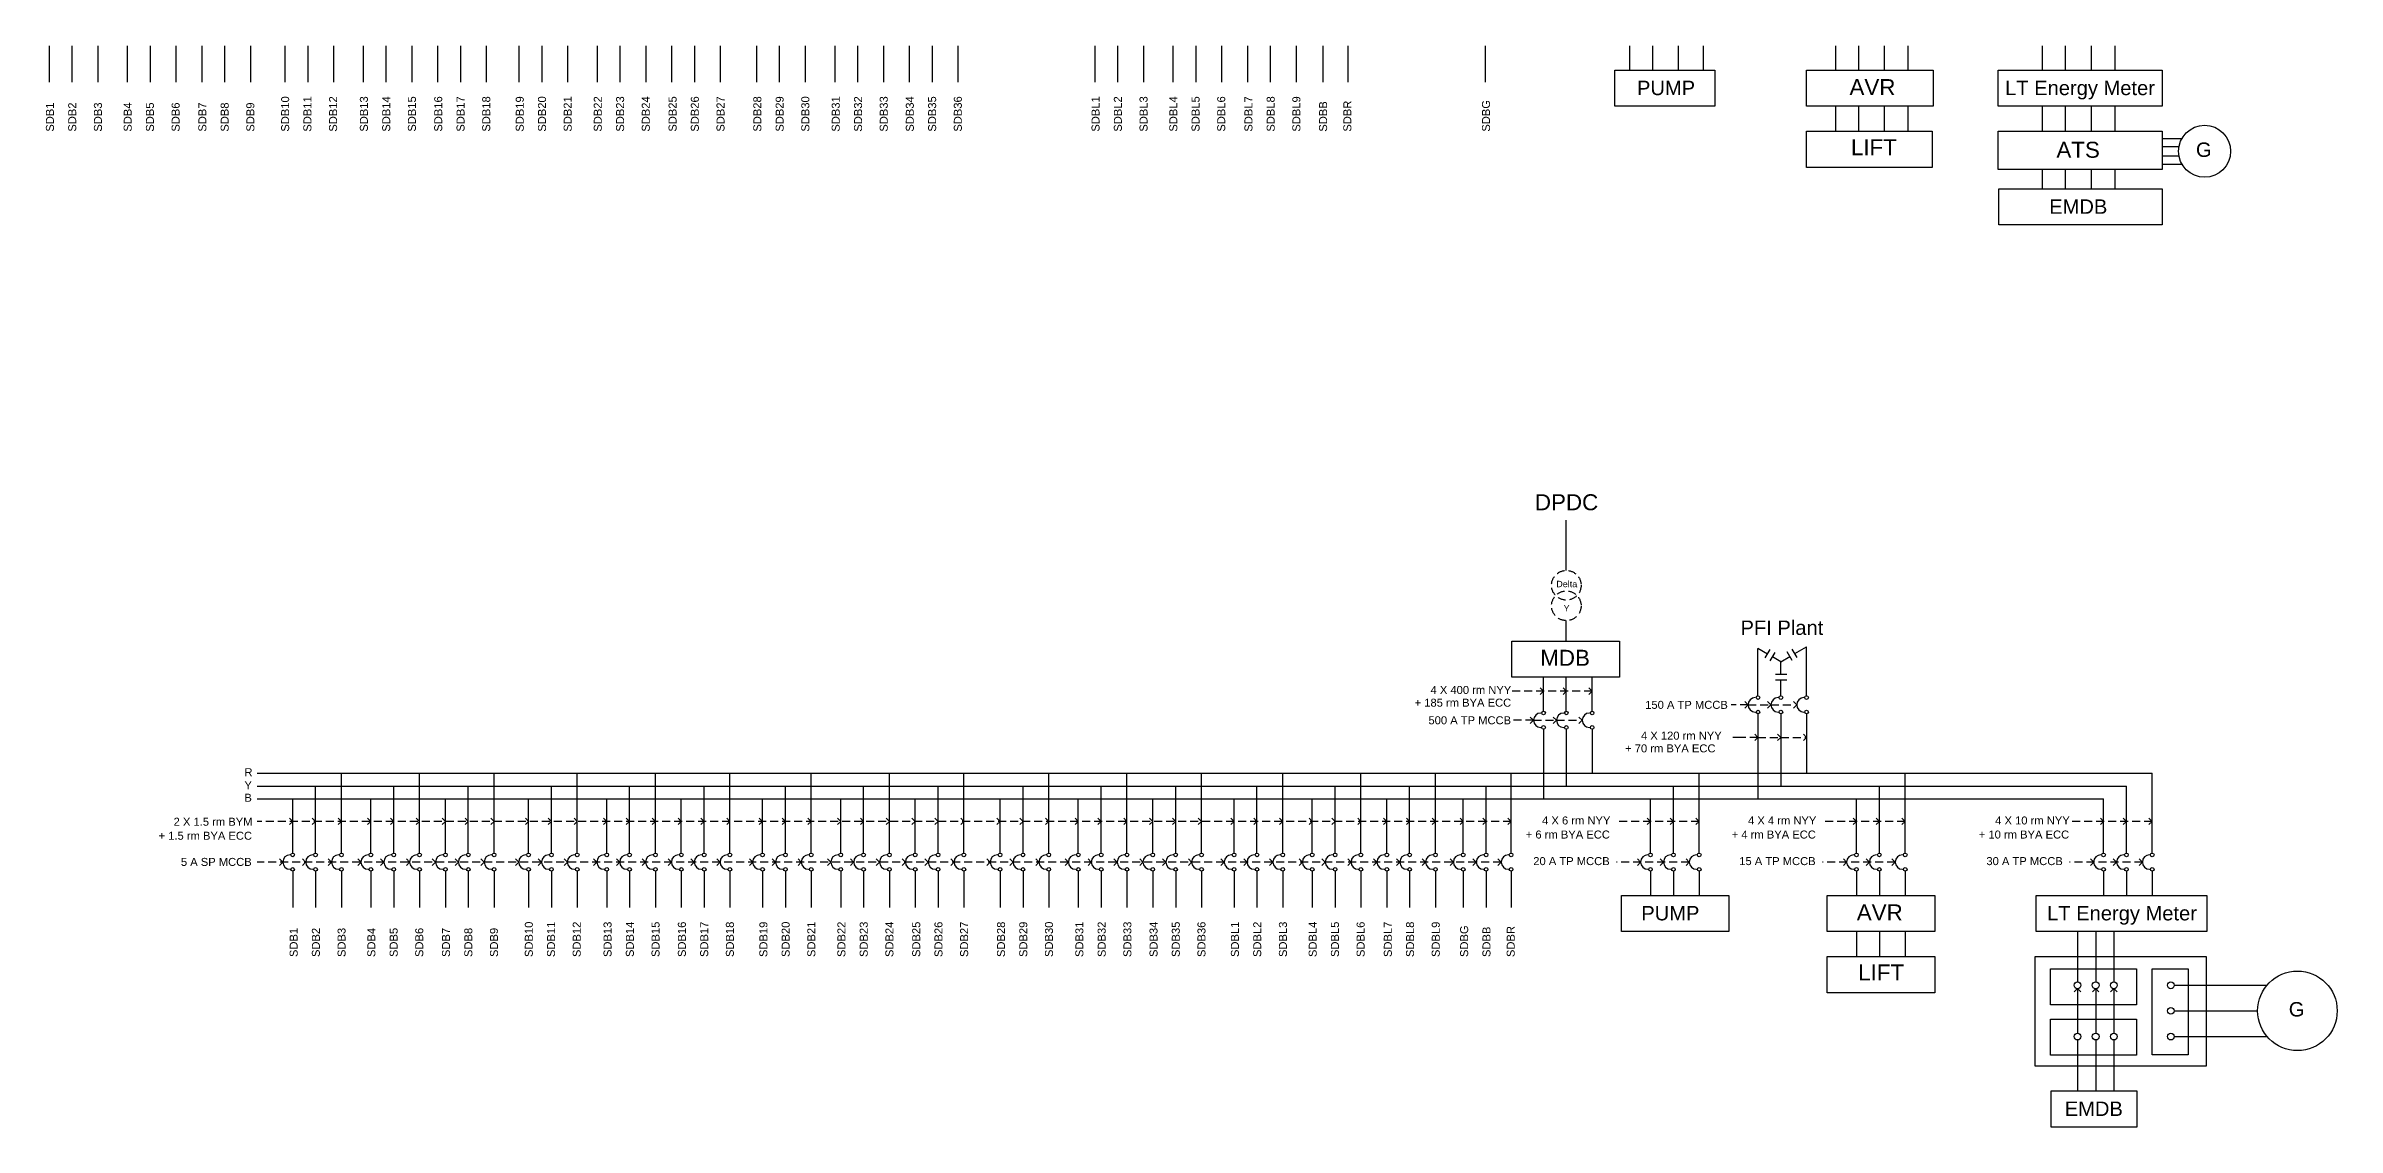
# Model space of a CAD drawing. Header units: inches. Extents: x 507 to 10591, y -111 to 2919.
# Drawn here: x 4551 to 7415, y -111 to 1241 of the extents above; entities that cross this region are included whole.
import ezdxf

# ---------------------------------------------------------------- set-up
doc = ezdxf.new("R2010")
doc.units = ezdxf.units.IN
doc.header["$LTSCALE"] = 40
doc.header["$MEASUREMENT"] = 0
doc.linetypes.add('HIDDEN', pattern=[0.375, 0.25, -0.125])
doc.layers.add('Layer1', color=7, linetype='HIDDEN')
doc.styles.get("Standard").update_dxf_attribs({"font": 'arial.ttf'})

msp = doc.modelspace()

# ---------------------------------------------------------------- linework, layer by layer
for p, q in [((4555, 1240.8), (4555, 1195.2)), ((4583.6, 1240.8), (4583.6, 1195.2)), ((4615.9, 1240.8), (4615.9, 1195.2)), ((4652.7, 1240.8), (4652.7, 1195.2)), ((4681.3, 1240.8), (4681.3, 1195.2)), ((4713.6, 1240.8), (4713.6, 1195.2)), ((4745.9, 1240.8), (4745.9, 1195.2)), ((4774.4, 1240.8), (4774.4, 1195.2)), ((4806.7, 1240.8), (4806.7, 1195.2)), ((4849.8, 1240.8), (4849.8, 1195.2)), ((4878.4, 1240.8), (4878.4, 1195.2)), ((4910.7, 1240.8), (4910.7, 1195.2)), ((4947.5, 1240.8), (4947.5, 1195.2)), ((4976.1, 1240.8), (4976.1, 1195.2)), ((5008.4, 1240.8), (5008.4, 1195.2)), ((5040.7, 1240.8), (5040.7, 1195.2)), ((5069.2, 1240.8), (5069.2, 1195.2)), ((5101.5, 1240.8), (5101.5, 1195.2)), ((5142.2, 1240.8), (5142.2, 1195.2)), ((5170.8, 1240.8), (5170.8, 1195.2)), ((5203.1, 1240.8), (5203.1, 1195.2)), ((5240, 1240.8), (5240, 1195.2)), ((5268.5, 1240.8), (5268.5, 1195.2)), ((5300.8, 1240.8), (5300.8, 1195.2)), ((5333.1, 1240.8), (5333.1, 1195.2)), ((5361.7, 1240.8), (5361.7, 1195.2)), ((5393.9, 1240.8), (5393.9, 1195.2)), ((5439.2, 1240.8), (5439.2, 1195.2)), ((5467.7, 1240.8), (5467.7, 1195.2)), ((5500, 1240.8), (5500, 1195.2)), ((5536.9, 1240.8), (5536.9, 1195.2)), ((5565.4, 1240.8), (5565.4, 1195.2)), ((5597.7, 1240.8), (5597.7, 1195.2)), ((5630, 1240.8), (5630, 1195.2)), ((5658.6, 1240.8), (5658.6, 1195.2)), ((5690.8, 1240.8), (5690.8, 1195.2)), ((5861.9, 1240.8), (5861.9, 1195.2)), ((5890.5, 1240.8), (5890.5, 1195.2)), ((5922.8, 1240.8), (5922.8, 1195.2)), ((5959.6, 1240.8), (5959.6, 1195.2)), ((5988.2, 1240.8), (5988.2, 1195.2)), ((6020.5, 1240.8), (6020.5, 1195.2)), ((6052.8, 1240.8), (6052.8, 1195.2)), ((6081.3, 1240.8), (6081.3, 1195.2)), ((6113.6, 1240.8), (6113.6, 1195.2)), ((6146.9, 1240.8), (6146.9, 1195.2)), ((6178.2, 1240.8), (6178.2, 1195.2)), ((6349.9, 1240.8), (6349.9, 1195.2)), ((6530.4, 1240.8), (6530.4, 1210.5)), ((6558.9, 1240.8), (6558.9, 1210.5)), ((6591.2, 1240.8), (6591.2, 1210.5)), ((6622.3, 1240.8), (6622.3, 1210.5)), ((6787.8, 1240.8), (6787.8, 1210.5)), ((6816.3, 1240.8), (6816.3, 1210.5)), ((6848.6, 1240.8), (6848.6, 1210.5)), ((6878.1, 1240.8), (6878.1, 1210.5)), ((7046.2, 1240.8), (7046.2, 1210.5)), ((7074.8, 1240.8), (7074.8, 1210.5)), ((7107.1, 1240.8), (7107.1, 1210.5)), ((7136.7, 1240.8), (7136.7, 1210.5)), ((6787.8, 1165.2), (6787.8, 1134.1)), ((6816.3, 1165.2), (6816.3, 1134.1)), ((6848.6, 1165.2), (6848.6, 1134.1)), ((7046.2, 1165.2), (7046.2, 1134.1)), ((7074.8, 1165.2), (7074.8, 1134.1)), ((7107.1, 1165.2), (7107.1, 1134.1)), ((7136.7, 1165.2), (7136.7, 1134.1)), ((7196, 1125.1), (7220.8, 1125.1)), ((7196, 1114.9), (7217.1, 1114.9)), ((7196, 1103.4), (7217, 1103.4)), ((7196, 1093.1), (7220.7, 1093.1)), ((7046.2, 1086.3), (7046.2, 1062.2)), ((7074.8, 1086.3), (7074.8, 1062.2)), ((7107.1, 1086.3), (7107.1, 1062.2)), ((7136.7, 1086.3), (7136.7, 1062.2)), ((6451.3, 585.1), (6451.3, 648.2)), ((6451.3, 496.9), (6451.3, 522.5)), ((6690.8, 471), (6690.8, 487.7)), ((6702.8, 480.7), (6690.8, 487.7)), ((6739.7, 476.3), (6733.6, 486.9)), ((6736.8, 481.2), (6751.6, 489.9)), ((6751.6, 471), (6751.6, 489.9)), ((6690.8, 428.6), (6690.8, 471)), ((6700, 475.9), (6705.9, 486.2)), ((6706.2, 472.3), (6712.2, 482.6)), ((6719.4, 471), (6709, 477.1)), ((6719.4, 471), (6730.6, 477.6)), ((6719.4, 455.5), (6719.4, 471)), ((6733.4, 472.7), (6727.3, 483.3)), ((6751.6, 428.6), (6751.6, 471)), ((6422.8, 434.3), (6418.7, 438.3)), ((6422.8, 434.3), (6418.7, 430.2)), ((6422.8, 409.2), (6422.8, 451.6)), ((6451.3, 434.3), (6447.3, 438.3)), ((6451.3, 434.3), (6447.3, 430.2)), ((6451.3, 409.2), (6451.3, 451.6)), ((6483.6, 434.3), (6479.5, 438.3)), ((6483.6, 434.3), (6479.5, 430.2)), ((6483.6, 409.2), (6483.6, 451.6)), ((6712.7, 455.5), (6726.9, 455.5)), ((6712.7, 448.3), (6726.9, 448.3)), ((6719.4, 428.6), (6719.4, 448.3)), ((6410.4, 397.9), (6406.3, 402)), ((6438.9, 397.9), (6434.9, 402)), ((6471.2, 397.9), (6467.1, 402)), ((6678.4, 417.2), (6674.3, 421.3)), ((6678.4, 417.2), (6674.3, 413.2)), ((6690.8, 405.9), (6690.8, 360.3)), ((6707, 417.2), (6702.9, 421.3)), ((6707, 417.2), (6702.9, 413.2)), ((6719.4, 405.9), (6719.4, 360.3)), ((6739.2, 417.2), (6735.2, 421.3)), ((6739.2, 417.2), (6735.2, 413.2)), ((6751.6, 405.9), (6751.6, 360.3)), ((6410.4, 397.9), (6406.3, 393.8)), ((6422.8, 386.6), (6422.8, 341)), ((6438.9, 397.9), (6434.9, 393.8)), ((6451.3, 386.6), (6451.3, 341)), ((6471.2, 397.9), (6467.1, 393.8)), ((6483.6, 386.6), (6483.6, 341)), ((6690.8, 376.5), (6686.7, 380.6)), ((6690.8, 376.5), (6686.7, 372.5)), ((6719.4, 376.5), (6715.3, 380.6)), ((6719.4, 376.5), (6715.3, 372.5)), ((6751.6, 376.5), (6747.6, 380.6)), ((6751.6, 376.5), (6747.6, 372.5)), ((6690.8, 360.3), (6690.8, 319.2)), ((6719.4, 360.3), (6719.4, 334.9)), ((6751.6, 360.3), (6751.6, 351)), ((6751.6, 351), (6751.6, 331.6)), ((4815.1, 331.6), (6646.8, 331.6)), ((4815.1, 315.6), (6646.8, 315.6)), ((4888.1, 274.4), (4888.1, 315.6)), ((4920.4, 274.4), (4920.4, 331.6)), ((4985.8, 274.4), (4985.8, 315.6)), ((5018.1, 274.4), (5018.1, 331.6)), ((5079, 274.4), (5079, 315.6)), ((5111.2, 274.4), (5111.2, 331.6)), ((5182.9, 274.4), (5182.9, 315.6)), ((5215.2, 274.4), (5215.2, 331.6)), ((5280.6, 274.4), (5280.6, 315.6)), ((5312.9, 274.4), (5312.9, 331.6)), ((5373.8, 274.4), (5373.8, 315.6)), ((5406, 274.4), (5406, 331.6)), ((5475.3, 274.4), (5475.3, 315.6)), ((5507.6, 274.4), (5507.6, 331.6)), ((5573, 274.4), (5573, 315.6)), ((5605.3, 274.4), (5605.3, 331.6)), ((5666.2, 274.4), (5666.2, 315.6)), ((5698.4, 274.4), (5698.4, 331.6)), ((5772.3, 274.4), (5772.3, 315.6)), ((5804.5, 274.4), (5804.5, 331.6)), ((5870, 274.4), (5870, 315.6)), ((5902.2, 274.4), (5902.2, 331.6)), ((5963.1, 274.4), (5963.1, 315.6)), ((5995.4, 274.4), (5995.4, 331.6)), ((6064.7, 274.4), (6064.7, 315.6)), ((6096.9, 274.4), (6096.9, 331.6)), ((6162.4, 274.4), (6162.4, 315.6)), ((6194.6, 274.4), (6194.6, 331.6)), ((6255.5, 274.4), (6255.5, 315.6)), ((6287.8, 274.4), (6287.8, 331.6)), ((6351.1, 274.4), (6351.1, 315.6)), ((6382.3, 274.4), (6382.3, 331.6)), ((6422.8, 341), (6422.8, 299.8)), ((6451.3, 341), (6451.3, 315.6)), ((6483.6, 341), (6483.6, 331.6)), ((6585.1, 274.4), (6585.1, 315.6)), ((6617.4, 274.4), (6617.4, 331.6)), ((6646.8, 331.6), (6860.8, 331.6)), ((6646.8, 315.6), (6828.6, 315.6)), ((6690.8, 319.2), (6690.8, 299.8)), ((6719.4, 334.9), (6719.4, 315.6)), ((6828.6, 315.6), (7151.3, 315.6)), ((6842.5, 274.4), (6842.5, 315.6)), ((6860.8, 331.6), (7183.6, 331.6)), ((6874.8, 274.4), (6874.8, 331.6)), ((7151.3, 274.4), (7151.3, 315.6)), ((7183.6, 274.4), (7183.6, 331.6)), ((4815.1, 299.8), (6646.8, 299.8)), ((4859.5, 274.4), (4859.5, 299.8)), ((4957.3, 274.4), (4957.3, 299.8)), ((5050.4, 274.4), (5050.4, 299.8)), ((5154.3, 274.4), (5154.3, 299.8)), ((5252, 274.4), (5252, 299.8)), ((5345.2, 274.4), (5345.2, 299.8)), ((5446.8, 274.4), (5446.8, 299.8)), ((5544.5, 274.4), (5544.5, 299.8)), ((5637.6, 274.4), (5637.6, 299.8)), ((5743.7, 274.4), (5743.7, 299.8)), ((5841.4, 274.4), (5841.4, 299.8)), ((5934.5, 274.4), (5934.5, 299.8)), ((6036.1, 274.4), (6036.1, 299.8)), ((6133.8, 274.4), (6133.8, 299.8)), ((6227, 274.4), (6227, 299.8)), ((6322.5, 274.4), (6322.5, 299.8)), ((6556.5, 274.4), (6556.5, 299.8)), ((6646.8, 299.8), (6800, 299.8)), ((6800, 299.8), (7122.8, 299.8)), ((6813.9, 274.4), (6813.9, 299.8)), ((7122.8, 274.4), (7122.8, 299.8)), ((4859.5, 271.6), (4855.5, 275.7)), ((4859.5, 271.6), (4855.5, 267.5)), ((4859.5, 232), (4859.5, 274.4)), ((4888.1, 271.6), (4884, 275.7)), ((4888.1, 271.6), (4884, 267.5)), ((4888.1, 232), (4888.1, 274.4)), ((4920.4, 271.6), (4916.3, 275.7)), ((4920.4, 271.6), (4916.3, 267.5)), ((4920.4, 232), (4920.4, 274.4)), ((4957.3, 271.6), (4953.2, 275.7)), ((4957.3, 271.6), (4953.2, 267.5)), ((4957.3, 232), (4957.3, 274.4)), ((4985.8, 271.6), (4981.7, 275.7)), ((4985.8, 271.6), (4981.7, 267.5)), ((4985.8, 232), (4985.8, 274.4)), ((5018.1, 271.6), (5014, 275.7)), ((5018.1, 271.6), (5014, 267.5)), ((5018.1, 232), (5018.1, 274.4)), ((5050.4, 271.6), (5046.3, 275.7)), ((5050.4, 271.6), (5046.3, 267.5)), ((5050.4, 232), (5050.4, 274.4)), ((5079, 271.6), (5074.9, 275.7)), ((5079, 271.6), (5074.9, 267.5)), ((5079, 232), (5079, 274.4)), ((5111.2, 271.6), (5107.1, 275.7)), ((5111.2, 271.6), (5107.1, 267.5)), ((5111.2, 232), (5111.2, 274.4)), ((5154.3, 271.6), (5150.3, 275.7)), ((5154.3, 271.6), (5150.3, 267.5)), ((5154.3, 232), (5154.3, 274.4)), ((5182.9, 271.6), (5178.8, 275.7)), ((5182.9, 271.6), (5178.8, 267.5)), ((5182.9, 232), (5182.9, 274.4)), ((5215.2, 271.6), (5211.1, 275.7)), ((5215.2, 271.6), (5211.1, 267.5)), ((5215.2, 232), (5215.2, 274.4)), ((5252, 271.6), (5248, 275.7)), ((5252, 271.6), (5248, 267.5)), ((5252, 232), (5252, 274.4)), ((5280.6, 271.6), (5276.5, 275.7)), ((5280.6, 271.6), (5276.5, 267.5)), ((5280.6, 232), (5280.6, 274.4)), ((5312.9, 271.6), (5308.8, 275.7)), ((5312.9, 271.6), (5308.8, 267.5)), ((5312.9, 232), (5312.9, 274.4)), ((5345.2, 271.6), (5341.1, 275.7)), ((5345.2, 271.6), (5341.1, 267.5)), ((5345.2, 232), (5345.2, 274.4)), ((5373.8, 271.6), (5369.7, 275.7)), ((5373.8, 271.6), (5369.7, 267.5)), ((5373.8, 232), (5373.8, 274.4)), ((5406, 271.6), (5401.9, 275.7)), ((5406, 271.6), (5401.9, 267.5)), ((5406, 232), (5406, 274.4)), ((5446.8, 271.6), (5442.7, 275.7)), ((5446.8, 271.6), (5442.7, 267.5)), ((5446.8, 232), (5446.8, 274.4)), ((5475.3, 271.6), (5471.3, 275.7)), ((5475.3, 271.6), (5471.3, 267.5)), ((5475.3, 232), (5475.3, 274.4)), ((5507.6, 271.6), (5503.5, 275.7)), ((5507.6, 271.6), (5503.5, 267.5)), ((5507.6, 232), (5507.6, 274.4)), ((5544.5, 271.6), (5540.4, 275.7)), ((5544.5, 271.6), (5540.4, 267.5)), ((5544.5, 232), (5544.5, 274.4)), ((5573, 271.6), (5569, 275.7)), ((5573, 271.6), (5569, 267.5)), ((5573, 232), (5573, 274.4)), ((5605.3, 271.6), (5601.2, 275.7)), ((5605.3, 271.6), (5601.2, 267.5)), ((5605.3, 232), (5605.3, 274.4)), ((5637.6, 271.6), (5633.5, 275.7)), ((5637.6, 271.6), (5633.5, 267.5)), ((5637.6, 232), (5637.6, 274.4)), ((5666.2, 271.6), (5662.1, 275.7)), ((5666.2, 271.6), (5662.1, 267.5)), ((5666.2, 232), (5666.2, 274.4)), ((5698.4, 271.6), (5694.4, 275.7)), ((5698.4, 271.6), (5694.4, 267.5)), ((5698.4, 232), (5698.4, 274.4)), ((5743.7, 271.6), (5739.6, 275.7)), ((5743.7, 271.6), (5739.6, 267.5)), ((5743.7, 232), (5743.7, 274.4)), ((5772.3, 271.6), (5768.2, 275.7)), ((5772.3, 271.6), (5768.2, 267.5)), ((5772.3, 232), (5772.3, 274.4)), ((5804.5, 271.6), (5800.4, 275.7)), ((5804.5, 271.6), (5800.4, 267.5)), ((5804.5, 232), (5804.5, 274.4)), ((5841.4, 271.6), (5837.3, 275.7)), ((5841.4, 271.6), (5837.3, 267.5)), ((5841.4, 232), (5841.4, 274.4)), ((5870, 271.6), (5865.9, 275.7)), ((5870, 271.6), (5865.9, 267.5)), ((5870, 232), (5870, 274.4)), ((5902.2, 271.6), (5898.2, 275.7)), ((5902.2, 271.6), (5898.2, 267.5)), ((5902.2, 232), (5902.2, 274.4)), ((5934.5, 271.6), (5930.5, 275.7)), ((5934.5, 271.6), (5930.5, 267.5)), ((5934.5, 232), (5934.5, 274.4)), ((5963.1, 271.6), (5959, 275.7)), ((5963.1, 271.6), (5959, 267.5)), ((5963.1, 232), (5963.1, 274.4)), ((5995.4, 271.6), (5991.3, 275.7)), ((5995.4, 271.6), (5991.3, 267.5)), ((5995.4, 232), (5995.4, 274.4)), ((6036.1, 271.6), (6032, 275.7)), ((6036.1, 271.6), (6032, 267.5)), ((6036.1, 232), (6036.1, 274.4)), ((6064.7, 271.6), (6060.6, 275.7)), ((6064.7, 271.6), (6060.6, 267.5)), ((6064.7, 232), (6064.7, 274.4)), ((6096.9, 271.6), (6092.9, 275.7)), ((6096.9, 271.6), (6092.9, 267.5)), ((6096.9, 232), (6096.9, 274.4)), ((6133.8, 271.6), (6129.7, 275.7)), ((6133.8, 271.6), (6129.7, 267.5)), ((6133.8, 232), (6133.8, 274.4)), ((6162.4, 271.6), (6158.3, 275.7)), ((6162.4, 271.6), (6158.3, 267.5)), ((6162.4, 232), (6162.4, 274.4)), ((6194.6, 271.6), (6190.6, 275.7)), ((6194.6, 271.6), (6190.6, 267.5)), ((6194.6, 232), (6194.6, 274.4)), ((6227, 271.6), (6222.9, 275.7)), ((6227, 271.6), (6222.9, 267.5)), ((6227, 232), (6227, 274.4)), ((6255.5, 271.6), (6251.5, 275.7)), ((6255.5, 271.6), (6251.5, 267.5)), ((6255.5, 232), (6255.5, 274.4)), ((6287.8, 271.6), (6283.7, 275.7)), ((6287.8, 271.6), (6283.7, 267.5)), ((6287.8, 232), (6287.8, 274.4)), ((6322.5, 271.6), (6318.5, 275.7)), ((6322.5, 271.6), (6318.5, 267.5)), ((6322.5, 232), (6322.5, 274.4)), ((6351.1, 271.6), (6347, 275.7)), ((6351.1, 271.6), (6347, 267.5)), ((6351.1, 232), (6351.1, 274.4)), ((6382.3, 271.6), (6378.3, 275.7)), ((6382.3, 271.6), (6378.3, 267.5)), ((6382.3, 232), (6382.3, 274.4)), ((6556.5, 271.6), (6552.5, 275.7)), ((6556.5, 271.6), (6552.5, 267.5)), ((6556.5, 232), (6556.5, 274.4)), ((6585.1, 271.6), (6581, 275.7)), ((6585.1, 271.6), (6581, 267.5)), ((6585.1, 232), (6585.1, 274.4)), ((6617.4, 271.6), (6613.3, 275.7)), ((6617.4, 271.6), (6613.3, 267.5)), ((6617.4, 232), (6617.4, 274.4)), ((6813.9, 271.6), (6809.9, 275.7)), ((6813.9, 271.6), (6809.9, 267.5)), ((6813.9, 232), (6813.9, 274.4)), ((6842.5, 271.6), (6838.4, 275.7)), ((6842.5, 271.6), (6838.4, 267.5)), ((6842.5, 232), (6842.5, 274.4)), ((6874.8, 271.6), (6870.7, 275.7)), ((6874.8, 271.6), (6870.7, 267.5)), ((6874.8, 232), (6874.8, 274.4)), ((7122.8, 271.6), (7118.7, 275.7)), ((7122.8, 271.6), (7118.7, 267.5)), ((7122.8, 232), (7122.8, 274.4)), ((7151.3, 271.6), (7147.3, 275.7)), ((7151.3, 271.6), (7147.3, 267.5)), ((7151.3, 232), (7151.3, 274.4)), ((7183.6, 271.6), (7179.5, 275.7)), ((7183.6, 271.6), (7179.5, 267.5)), ((7183.6, 232), (7183.6, 274.4)), ((4847.2, 220.7), (4843.1, 224.8)), ((4847.2, 220.7), (4843.1, 216.6)), ((4859.5, 209.4), (4859.5, 163.8)), ((4875.7, 220.7), (4871.7, 224.8)), ((4875.7, 220.7), (4871.7, 216.6)), ((4888.1, 209.4), (4888.1, 163.8)), ((4908, 220.7), (4903.9, 224.8)), ((4908, 220.7), (4903.9, 216.6)), ((4920.4, 209.4), (4920.4, 163.8)), ((4944.9, 220.7), (4940.8, 224.8)), ((4944.9, 220.7), (4940.8, 216.6)), ((4957.3, 209.4), (4957.3, 163.8)), ((4973.4, 220.7), (4969.4, 224.8)), ((4973.4, 220.7), (4969.4, 216.6)), ((4985.8, 209.4), (4985.8, 163.8)), ((5005.7, 220.7), (5001.6, 224.8)), ((5005.7, 220.7), (5001.6, 216.6)), ((5018.1, 209.4), (5018.1, 163.8)), ((5038, 220.7), (5033.9, 224.8)), ((5038, 220.7), (5033.9, 216.6)), ((5050.4, 209.4), (5050.4, 163.8)), ((5066.6, 220.7), (5062.5, 224.8)), ((5066.6, 220.7), (5062.5, 216.6)), ((5079, 209.4), (5079, 163.8)), ((5098.8, 220.7), (5094.8, 224.8)), ((5098.8, 220.7), (5094.8, 216.6)), ((5111.2, 209.4), (5111.2, 163.8)), ((5142, 220.7), (5137.9, 224.8)), ((5142, 220.7), (5137.9, 216.6)), ((5154.3, 209.4), (5154.3, 163.8)), ((5170.5, 220.7), (5166.4, 224.8)), ((5170.5, 220.7), (5166.4, 216.6)), ((5182.9, 209.4), (5182.9, 163.8)), ((5202.8, 220.7), (5198.7, 224.8)), ((5202.8, 220.7), (5198.7, 216.6)), ((5215.2, 209.4), (5215.2, 163.8)), ((5239.7, 220.7), (5235.6, 224.8)), ((5239.7, 220.7), (5235.6, 216.6)), ((5252, 209.4), (5252, 163.8)), ((5268.2, 220.7), (5264.2, 224.8)), ((5268.2, 220.7), (5264.2, 216.6)), ((5280.6, 209.4), (5280.6, 163.8)), ((5300.5, 220.7), (5296.4, 224.8)), ((5300.5, 220.7), (5296.4, 216.6)), ((5312.9, 209.4), (5312.9, 163.8)), ((5332.8, 220.7), (5328.7, 224.8)), ((5332.8, 220.7), (5328.7, 216.6)), ((5345.2, 209.4), (5345.2, 163.8)), ((5361.4, 220.7), (5357.3, 224.8)), ((5361.4, 220.7), (5357.3, 216.6)), ((5373.8, 209.4), (5373.8, 163.8)), ((5393.6, 220.7), (5389.6, 224.8)), ((5393.6, 220.7), (5389.6, 216.6)), ((5406, 209.4), (5406, 163.8)), ((5434.4, 220.7), (5430.3, 224.8)), ((5434.4, 220.7), (5430.3, 216.6)), ((5446.8, 209.4), (5446.8, 163.8)), ((5462.9, 220.7), (5458.9, 224.8)), ((5462.9, 220.7), (5458.9, 216.6)), ((5475.3, 209.4), (5475.3, 163.8)), ((5495.2, 220.7), (5491.1, 224.8)), ((5495.2, 220.7), (5491.1, 216.6)), ((5507.6, 209.4), (5507.6, 163.8)), ((5532.1, 220.7), (5528, 224.8)), ((5532.1, 220.7), (5528, 216.6)), ((5544.5, 209.4), (5544.5, 163.8)), ((5560.6, 220.7), (5556.6, 224.8)), ((5560.6, 220.7), (5556.6, 216.6)), ((5573, 209.4), (5573, 163.8)), ((5592.9, 220.7), (5588.8, 224.8)), ((5592.9, 220.7), (5588.8, 216.6)), ((5605.3, 209.4), (5605.3, 163.8)), ((5625.2, 220.7), (5621.2, 224.8)), ((5625.2, 220.7), (5621.2, 216.6)), ((5637.6, 209.4), (5637.6, 163.8)), ((5653.8, 220.7), (5649.7, 224.8)), ((5653.8, 220.7), (5649.7, 216.6)), ((5666.2, 209.4), (5666.2, 163.8)), ((5686.1, 220.7), (5682, 224.8)), ((5686.1, 220.7), (5682, 216.6)), ((5698.4, 209.4), (5698.4, 163.8)), ((5731.3, 220.7), (5727.2, 224.8)), ((5731.3, 220.7), (5727.2, 216.6)), ((5743.7, 209.4), (5743.7, 163.8)), ((5759.9, 220.7), (5755.8, 224.8)), ((5759.9, 220.7), (5755.8, 216.6)), ((5772.3, 209.4), (5772.3, 163.8)), ((5792.1, 220.7), (5788.1, 224.8)), ((5792.1, 220.7), (5788.1, 216.6)), ((5804.5, 209.4), (5804.5, 163.8)), ((5829, 220.7), (5824.9, 224.8)), ((5829, 220.7), (5824.9, 216.6)), ((5841.4, 209.4), (5841.4, 163.8)), ((5857.6, 220.7), (5853.5, 224.8)), ((5857.6, 220.7), (5853.5, 216.6)), ((5870, 209.4), (5870, 163.8)), ((5889.8, 220.7), (5885.8, 224.8)), ((5889.8, 220.7), (5885.8, 216.6)), ((5902.2, 209.4), (5902.2, 163.8)), ((5922.1, 220.7), (5918.1, 224.8)), ((5922.1, 220.7), (5918.1, 216.6)), ((5934.5, 209.4), (5934.5, 163.8)), ((5950.7, 220.7), (5946.6, 224.8)), ((5950.7, 220.7), (5946.6, 216.6)), ((5963.1, 209.4), (5963.1, 163.8)), ((5983, 220.7), (5978.9, 224.8)), ((5983, 220.7), (5978.9, 216.6)), ((5995.4, 209.4), (5995.4, 163.8)), ((6023.7, 220.7), (6019.7, 224.8)), ((6023.7, 220.7), (6019.7, 216.6)), ((6036.1, 209.4), (6036.1, 163.8)), ((6052.3, 220.7), (6048.2, 224.8)), ((6052.3, 220.7), (6048.2, 216.6)), ((6064.7, 209.4), (6064.7, 163.8)), ((6084.6, 220.7), (6080.5, 224.8)), ((6084.6, 220.7), (6080.5, 216.6)), ((6096.9, 209.4), (6096.9, 163.8)), ((6121.4, 220.7), (6117.4, 224.8)), ((6121.4, 220.7), (6117.4, 216.6)), ((6133.8, 209.4), (6133.8, 163.8)), ((6150, 220.7), (6145.9, 224.8)), ((6150, 220.7), (6145.9, 216.6)), ((6162.4, 209.4), (6162.4, 163.8)), ((6182.3, 220.7), (6178.2, 224.8)), ((6182.3, 220.7), (6178.2, 216.6)), ((6194.6, 209.4), (6194.6, 163.8)), ((6214.6, 220.7), (6210.5, 224.8)), ((6214.6, 220.7), (6210.5, 216.6)), ((6227, 209.4), (6227, 163.8)), ((6243.1, 220.7), (6239.1, 224.8)), ((6243.1, 220.7), (6239.1, 216.6)), ((6255.5, 209.4), (6255.5, 163.8)), ((6275.4, 220.7), (6271.3, 224.8)), ((6275.4, 220.7), (6271.3, 216.6)), ((6287.8, 209.4), (6287.8, 163.8)), ((6310.1, 220.7), (6306.1, 224.8)), ((6310.1, 220.7), (6306.1, 216.6)), ((6322.5, 209.4), (6322.5, 163.8)), ((6338.7, 220.7), (6334.6, 224.8)), ((6338.7, 220.7), (6334.6, 216.6)), ((6351.1, 209.4), (6351.1, 163.8)), ((6370, 220.7), (6365.9, 224.8)), ((6370, 220.7), (6365.9, 216.6)), ((6382.3, 209.4), (6382.3, 163.8)), ((6544.2, 220.7), (6540.1, 224.8)), ((6544.2, 220.7), (6540.1, 216.6)), ((6556.5, 209.4), (6556.5, 179)), ((6572.7, 220.7), (6568.7, 224.8)), ((6572.7, 220.7), (6568.7, 216.6)), ((6585.1, 209.4), (6585.1, 179)), ((6605, 220.7), (6600.9, 224.8)), ((6605, 220.7), (6600.9, 216.6)), ((6617.4, 209.4), (6617.4, 179)), ((6801.5, 220.7), (6797.5, 224.8)), ((6801.5, 220.7), (6797.5, 216.6)), ((6813.9, 209.4), (6813.9, 179)), ((6830.1, 220.7), (6826, 224.8)), ((6830.1, 220.7), (6826, 216.6)), ((6842.5, 209.4), (6842.5, 179)), ((6862.4, 220.7), (6858.3, 224.8)), ((6862.4, 220.7), (6858.3, 216.6)), ((6874.8, 209.4), (6874.8, 179)), ((7110.4, 220.7), (7106.3, 224.8)), ((7110.4, 220.7), (7106.3, 216.6)), ((7122.8, 209.4), (7122.8, 179)), ((7139, 220.7), (7134.9, 224.8)), ((7139, 220.7), (7134.9, 216.6)), ((7151.3, 209.4), (7151.3, 179)), ((7171.2, 220.7), (7167.2, 224.8)), ((7171.2, 220.7), (7167.2, 216.6)), ((7183.6, 209.4), (7183.6, 179)), ((6813.9, 133.8), (6813.9, 102.7)), ((6842.5, 133.8), (6842.5, 102.7)), ((6874.8, 133.8), (6874.8, 102.7)), ((7090.1, 133.8), (7090.1, 102.7)), ((7112.9, 133.8), (7112.9, 102.7)), ((7135.6, 133.8), (7135.6, 102.7)), ((7090.1, 102.7), (7090.1, 70.9)), ((7112.9, 102.7), (7112.9, 70.9)), ((7135.6, 102.7), (7135.6, 70.9)), ((7090.1, 62.5), (7086, 58.4)), ((7090.1, 62.5), (7090.1, 6.8)), ((7090.1, 62.5), (7094.2, 58.4)), ((7112.9, 62.5), (7108.8, 58.4)), ((7112.9, 62.5), (7112.9, 6.8)), ((7112.9, 62.5), (7116.9, 58.4)), ((7135.6, 62.5), (7131.5, 58.4)), ((7135.6, 62.5), (7135.6, 6.8)), ((7135.6, 62.5), (7139.7, 58.4)), ((7211, 66.7), (7257, 66.7)), ((7257, 66.7), (7326.9, 66.7)), ((7211, 34.8), (7238.9, 34.8)), ((7238.9, 34.8), (7315.3, 34.8)), ((7211, 2.6), (7272.7, 2.6)), ((7272.7, 2.6), (7327.2, 2.6)), ((7090.1, -1.6), (7090.1, -65.3)), ((7112.9, -1.6), (7112.9, -65.3)), ((7135.6, -1.6), (7135.6, -65.3))]:
    msp.add_line(p, q)
at = {"linetype": 'HIDDEN'}
for p, q in [((6483.6, 434.3), (6383.1, 434.3)), ((6678.4, 417.2), (6657.2, 417.2)), ((6678.4, 417.2), (6707, 417.2)), ((6707, 417.2), (6735.5, 417.2)), ((6410.4, 397.9), (6383.1, 397.9)), ((6410.4, 397.9), (6438.9, 397.9)), ((6438.9, 397.9), (6467.5, 397.9)), ((6669.6, 376.5), (6657.2, 376.5)), ((6690.8, 376.5), (6669.6, 376.5)), ((6690.8, 376.5), (6719.4, 376.5)), ((6719.4, 376.5), (6751.6, 376.5)), ((6351.1, 271.6), (4815.1, 271.6)), ((6382.3, 271.6), (6351.1, 271.6)), ((6617.4, 271.6), (6514, 271.6)), ((6874.8, 271.6), (6771.4, 271.6)), ((7183.6, 271.6), (7080.3, 271.6)), ((6338.7, 220.7), (4815.1, 220.7)), ((6370, 220.7), (6338.7, 220.7)), ((6605, 220.7), (6514, 220.7)), ((6862.4, 220.7), (6771.4, 220.7)), ((7171.2, 220.7), (7080.3, 220.7))]:
    msp.add_line(p, q, dxfattribs=at)
for points in [[(6512.1, 1210.5), (6636.7, 1210.5), (6636.7, 1165.2), (6512.1, 1165.2)], [(6751.3, 1210.5), (6909.9, 1210.5), (6909.9, 1165.2), (6751.3, 1165.2)], [(6991.2, 1210.5), (7196, 1210.5), (7196, 1165.2), (6991.2, 1165.2)], [(6751.3, 1134.1), (6908.7, 1134.1), (6908.7, 1088.9), (6751.3, 1088.9)], [(6991.2, 1134.1), (7196, 1134.1), (7196, 1086.3), (6991.2, 1086.3)], [(6991.7, 1062.2), (7196, 1062.2), (7196, 1016.9), (6991.7, 1016.9)], [(6383.1, 496.9), (6517.6, 496.9), (6517.6, 451.6), (6383.1, 451.6)], [(6520.1, 179), (6654.6, 179), (6654.6, 133.8), (6520.1, 133.8)], [(6777.4, 179), (6911.9, 179), (6911.9, 133.8), (6777.4, 133.8)], [(7038.7, 179), (7251.8, 179), (7251.8, 133.8), (7038.7, 133.8)], [(6777.4, 102.7), (6911.9, 102.7), (6911.9, 57.4), (6777.4, 57.4)], [(7037.3, 102.7), (7250.9, 102.7), (7250.9, -34.3), (7037.3, -34.3)], [(7056.5, 87.4), (7164, 87.4), (7164, 42.3), (7056.5, 42.3)], [(7228.5, 87.4), (7228.5, -20.1), (7183.4, -20.1), (7183.4, 87.4)], [(7056.5, 24.4), (7164, 24.4), (7164, -20.8), (7056.5, -20.8)], [(7057.2, -65.3), (7164.2, -65.3), (7164.2, -110.6), (7057.2, -110.6)]]:
    msp.add_lwpolyline(points, close=True)
for centre, radius in [((7249, 1109), 32.5), ((6422.8, 407), 2.28), ((6451.3, 407), 2.28), ((6483.6, 407), 2.28), ((6690.8, 426.3), 2.28), ((6690.8, 408.2), 2.28), ((6719.4, 426.3), 2.28), ((6719.4, 408.2), 2.28), ((6751.6, 426.3), 2.28), ((6751.6, 408.2), 2.28), ((6422.8, 388.9), 2.28), ((6451.3, 388.9), 2.28), ((6483.6, 388.9), 2.28), ((4859.5, 229.7), 2.28), ((4888.1, 229.7), 2.28), ((4920.4, 229.7), 2.28), ((4957.3, 229.7), 2.28), ((4985.8, 229.7), 2.28), ((5018.1, 229.7), 2.28), ((5050.4, 229.7), 2.28), ((5079, 229.7), 2.28), ((5111.2, 229.7), 2.28), ((5154.3, 229.7), 2.28), ((5182.9, 229.7), 2.28), ((5215.2, 229.7), 2.28), ((5252, 229.7), 2.28), ((5280.6, 229.7), 2.28), ((5312.9, 229.7), 2.28), ((5345.2, 229.7), 2.28), ((5373.8, 229.7), 2.28), ((5406, 229.7), 2.28), ((5446.8, 229.7), 2.28), ((5475.3, 229.7), 2.28), ((5507.6, 229.7), 2.28), ((5544.5, 229.7), 2.28), ((5573, 229.7), 2.28), ((5605.3, 229.7), 2.28), ((5637.6, 229.7), 2.28), ((5666.2, 229.7), 2.28), ((5698.4, 229.7), 2.28), ((5743.7, 229.7), 2.28), ((5772.3, 229.7), 2.28), ((5804.5, 229.7), 2.28), ((5841.4, 229.7), 2.28), ((5870, 229.7), 2.28), ((5902.2, 229.7), 2.28), ((5934.5, 229.7), 2.28), ((5963.1, 229.7), 2.28), ((5995.4, 229.7), 2.28), ((6036.1, 229.7), 2.28), ((6064.7, 229.7), 2.28), ((6096.9, 229.7), 2.28), ((6133.8, 229.7), 2.28), ((6162.4, 229.7), 2.28), ((6194.6, 229.7), 2.28), ((6227, 229.7), 2.28), ((6255.5, 229.7), 2.28), ((6287.8, 229.7), 2.28), ((6322.5, 229.7), 2.28), ((6351.1, 229.7), 2.28), ((6382.3, 229.7), 2.28), ((6556.5, 229.7), 2.28), ((6585.1, 229.7), 2.28), ((6617.4, 229.7), 2.28), ((6813.9, 229.7), 2.28), ((6842.5, 229.7), 2.28), ((6874.8, 229.7), 2.28), ((7122.8, 229.7), 2.28), ((7151.3, 229.7), 2.28), ((7183.6, 229.7), 2.28), ((4859.5, 211.6), 2.28), ((4888.1, 211.6), 2.28), ((4920.4, 211.6), 2.28), ((4957.3, 211.6), 2.28), ((4985.8, 211.6), 2.28), ((5018.1, 211.6), 2.28), ((5050.4, 211.6), 2.28), ((5079, 211.6), 2.28), ((5111.2, 211.6), 2.28), ((5154.3, 211.6), 2.28), ((5182.9, 211.6), 2.28), ((5215.2, 211.6), 2.28), ((5252, 211.6), 2.28), ((5280.6, 211.6), 2.28), ((5312.9, 211.6), 2.28), ((5345.2, 211.6), 2.28), ((5373.8, 211.6), 2.28), ((5406, 211.6), 2.28), ((5446.8, 211.6), 2.28), ((5475.3, 211.6), 2.28), ((5507.6, 211.6), 2.28), ((5544.5, 211.6), 2.28), ((5573, 211.6), 2.28), ((5605.3, 211.6), 2.28), ((5637.6, 211.6), 2.28), ((5666.2, 211.6), 2.28), ((5698.4, 211.6), 2.28), ((5743.7, 211.6), 2.28), ((5772.3, 211.6), 2.28), ((5804.5, 211.6), 2.28), ((5841.4, 211.6), 2.28), ((5870, 211.6), 2.28), ((5902.2, 211.6), 2.28), ((5934.5, 211.6), 2.28), ((5963.1, 211.6), 2.28), ((5995.4, 211.6), 2.28), ((6036.1, 211.6), 2.28), ((6064.7, 211.6), 2.28), ((6096.9, 211.6), 2.28), ((6133.8, 211.6), 2.28), ((6162.4, 211.6), 2.28), ((6194.6, 211.6), 2.28), ((6227, 211.6), 2.28), ((6255.5, 211.6), 2.28), ((6287.8, 211.6), 2.28), ((6322.5, 211.6), 2.28), ((6351.1, 211.6), 2.28), ((6382.3, 211.6), 2.28), ((6556.5, 211.6), 2.28), ((6585.1, 211.6), 2.28), ((6617.4, 211.6), 2.28), ((6813.9, 211.6), 2.28), ((6842.5, 211.6), 2.28), ((6874.8, 211.6), 2.28), ((7122.8, 211.6), 2.28), ((7151.3, 211.6), 2.28), ((7183.6, 211.6), 2.28), ((7090.1, 66.7), 4.23), ((7112.9, 66.7), 4.23), ((7135.6, 66.7), 4.23), ((7206.8, 66.7), 4.23), ((7365, 34.8), 49.7), ((7206.8, 34.8), 4.23), ((7090.1, 2.6), 4.23), ((7112.9, 2.6), 4.23), ((7135.6, 2.6), 4.23), ((7206.8, 2.6), 4.23)]:
    msp.add_circle(centre, radius)
for centre in [(6419.4, 397.9), (6448, 397.9), (6480.2, 397.9), (6687.5, 417.2), (6716, 417.2), (6748.3, 417.2), (4856.2, 220.7), (4884.8, 220.7), (4917, 220.7), (4953.9, 220.7), (4982.5, 220.7), (5014.7, 220.7), (5047, 220.7), (5075.6, 220.7), (5107.9, 220.7), (5151, 220.7), (5179.6, 220.7), (5211.8, 220.7), (5248.7, 220.7), (5277.3, 220.7), (5309.5, 220.7), (5341.8, 220.7), (5370.4, 220.7), (5402.7, 220.7), (5443.4, 220.7), (5472, 220.7), (5504.2, 220.7), (5541.1, 220.7), (5569.7, 220.7), (5602, 220.7), (5634.3, 220.7), (5662.8, 220.7), (5695.1, 220.7), (5740.3, 220.7), (5768.9, 220.7), (5801.2, 220.7), (5838, 220.7), (5866.6, 220.7), (5898.9, 220.7), (5931.2, 220.7), (5959.8, 220.7), (5992, 220.7), (6032.8, 220.7), (6061.3, 220.7), (6093.6, 220.7), (6130.5, 220.7), (6159, 220.7), (6191.3, 220.7), (6223.6, 220.7), (6252.2, 220.7), (6284.4, 220.7), (6319.2, 220.7), (6347.8, 220.7), (6379, 220.7), (6553.2, 220.7), (6581.8, 220.7), (6614, 220.7), (6810.6, 220.7), (6839.1, 220.7), (6871.4, 220.7), (7119.4, 220.7), (7148, 220.7), (7180.3, 220.7)]:
    msp.add_arc(centre, 9.04, 90, 270)
at = {"layer": 'Layer1', "linetype": 'ByBlock'}
msp.add_line((6878.1, 1165.2), (6878.1, 1134.1), dxfattribs=at)
at = {"layer": 'Layer1'}
for centre in [(6451.3, 566.6), (6451.3, 541)]:
    msp.add_circle(centre, 18.5, dxfattribs=at)

# ---------------------------------------------------------------- texts
for s, p in [('SDB10', (4855.1, 1133.5)), ('SDB11', (4882.9, 1133.5)), ('SDB12', (4915, 1133.5)), ('SDB13', (4953.5, 1133.5)), ('SDB14', (4981.4, 1133.5)), ('SDB15', (5013.5, 1133.5)), ('SDB16', (5046.4, 1133.5)), ('SDB17', (5074.3, 1133.5)), ('SDB18', (5106.4, 1133.5)), ('SDB19', (5148.3, 1133.5)), ('SDB20', (5176.1, 1133.5)), ('SDB21', (5208.2, 1133.5)), ('SDB22', (5245.8, 1133.5)), ('SDB23', (5273.7, 1133.5)), ('SDB24', (5305.8, 1133.5)), ('SDB25', (5339.3, 1133.5)), ('SDB26', (5367.1, 1133.5)), ('SDB27', (5399.2, 1133.5)), ('SDB28', (5445.2, 1133.5)), ('SDB29', (5473.1, 1133.5)), ('SDB30', (5505.2, 1133.5)), ('SDB31', (5543.2, 1133.5)), ('SDB32', (5571.1, 1133.5)), ('SDB33', (5603.2, 1133.5)), ('SDB34', (5635.8, 1133.5)), ('SDB35', (5663.7, 1133.5)), ('SDB36', (5695.8, 1133.5)), ('SDBL1', (5867.9, 1133.5)), ('SDBL2', (5895.8, 1133.5)), ('SDBL3', (5927.9, 1133.5)), ('SDBL4', (5965.1, 1133.5)), ('SDBL5', (5992.9, 1133.5)), ('SDBL6', (6025, 1133.5)), ('SDBL7', (6059, 1133.5)), ('SDBL8', (6086.8, 1133.5)), ('SDBL9', (6118.9, 1133.5)), ('SDB1', (4561.1, 1133.5)), ('SDB2', (4589, 1133.5)), ('SDB3', (4621.1, 1133.5)), ('SDB4', (4658.3, 1133.5)), ('SDB5', (4686.1, 1133.5)), ('SDB6', (4718.2, 1133.5)), ('SDB7', (4751.6, 1133.5)), ('SDB8', (4779.5, 1133.5)), ('SDB9', (4811.6, 1133.5)), ('SDBB', (6152.3, 1133.5)), ('SDBR', (6182.6, 1133.5)), ('SDBG', (6355.9, 1133.5)), ('SDB10', (5159.6, 102)), ('SDB11', (5187.4, 102)), ('SDB12', (5219.5, 102)), ('SDB13', (5258, 102)), ('SDB14', (5285.9, 102)), ('SDB15', (5318, 102)), ('SDB16', (5350.9, 102)), ('SDB17', (5378.8, 102)), ('SDB18', (5410.9, 102)), ('SDB19', (5452.8, 102)), ('SDB20', (5480.6, 102)), ('SDB21', (5512.7, 102)), ('SDB22', (5550.3, 102)), ('SDB23', (5578.2, 102)), ('SDB24', (5610.3, 102)), ('SDB25', (5643.8, 102)), ('SDB26', (5671.6, 102)), ('SDB27', (5703.7, 102)), ('SDB28', (5749.8, 102)), ('SDB29', (5777.6, 102)), ('SDB30', (5809.7, 102)), ('SDB31', (5847.7, 102)), ('SDB32', (5875.6, 102)), ('SDB33', (5907.7, 102)), ('SDB34', (5940.4, 102)), ('SDB35', (5968.2, 102)), ('SDB36', (6000.3, 102)), ('SDBL1', (6042.1, 102)), ('SDBL2', (6070, 102)), ('SDBL3', (6102.1, 102)), ('SDBL4', (6139.3, 102)), ('SDBL5', (6167.1, 102)), ('SDBL6', (6199.2, 102)), ('SDBL7', (6233.2, 102)), ('SDBL8', (6261, 102)), ('SDBL9', (6293.1, 102)), ('SDB1', (4865.7, 102)), ('SDB2', (4893.5, 102)), ('SDB3', (4925.6, 102)), ('SDB4', (4962.8, 102)), ('SDB5', (4990.7, 102)), ('SDB6', (5022.7, 102)), ('SDB7', (5056.1, 102)), ('SDB8', (5084, 102)), ('SDB9', (5116.1, 102)), ('SDBG', (6328.6, 102)), ('SDBB', (6356.5, 102)), ('SDBR', (6386.8, 102))]:
    msp.add_text(s, height=10, rotation=90).set_placement(p)
for s, height, p in [('PUMP', 18, (6539.6, 1179.2)), ('AVR', 20, (6805.2, 1179.2)), ('LT Energy Meter', 18, (6999.7, 1179.2)), ('LIFT', 20, (6807, 1104.1)), ('ATS', 20, (7063.8, 1100.9)), ('G', 18, (7238.2, 1102)), ('EMDB', 18, (7054.8, 1030.9)), ('DPDC', 20, (6412, 660.4)), ('Delta', 8, (6438.8, 564.2)), ('Y', 8, (6447.9, 533.9)), ('PFI Plant', 18, (6669, 504.6)), ('MDB', 20, (6418.7, 466)), ('4 X 400 rm NYY', 10, (6281.6, 430.8)), ('+ 185 rm BYA ECC', 10, (6261.7, 414.9)), ('500 A TP MCCB', 10, (6279, 392.9)), ('150 A TP MCCB', 10, (6549.9, 412.2)), ('4 X 120 rm NYY', 10, (6544.6, 373.7)), ('+ 70 rm BYA ECC', 10, (6524.8, 357.8)), ('Y', 10, (4799.2, 311.7)), ('R', 10, (4799.2, 328)), ('B', 10, (4799.2, 296.1)), ('+ 1.5 rm BYA ECC', 10, (4691.9, 248.6)), ('2 X 1.5 rm BYM', 10, (4710.7, 266.1)), ('+ 6 rm BYA ECC', 10, (6400.6, 250.1)), ('4 X 6 rm NYY', 10, (6421, 267.7)), ('+ 4 rm BYA ECC', 10, (6658, 250.1)), ('4 X 4 rm NYY', 10, (6678.4, 267.7)), ('+ 10 rm BYA ECC', 10, (6966.8, 250.1)), ('4 X 10 rm NYY', 10, (6987.3, 267.7)), ('5 A SP MCCB', 10, (4719.8, 215.9)), ('20 A TP MCCB', 10, (6410, 216.9)), ('15 A TP MCCB', 10, (6667.4, 216.9)), ('30 A TP MCCB', 10, (6976.3, 216.9)), ('PUMP', 18, (6545, 147.8)), ('AVR', 20, (6814.3, 147.8)), ('LT Energy Meter', 18, (7052.2, 147.8)), ('LIFT', 20, (6816.1, 72.7)), ('G', 18, (7354.2, 27.7)), ('EMDB', 18, (7074.2, -96.6))]:
    msp.add_text(s, height=height).set_placement(p)

doc.saveas('drawing.dxf')
